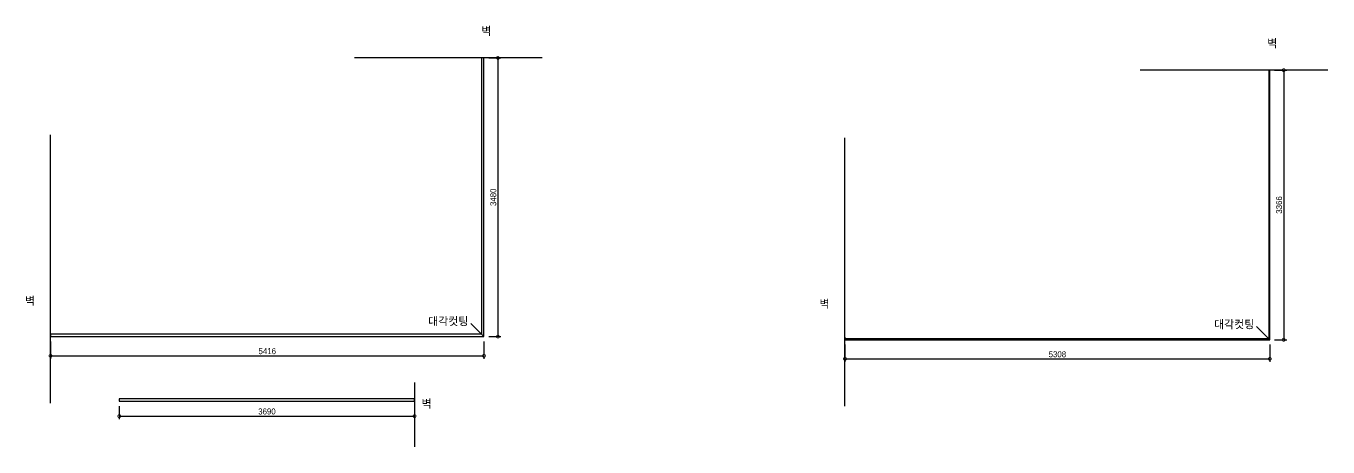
# Model space of a CAD drawing. Header units: millimetres. Extents: x 144680 to 236290, y -190947 to -149396.
# Drawn here: x 220022 to 236290, y -187638 to -182382 of the extents above; entities that cross this region are included whole.
import ezdxf

# ---------------------------------------------------------------- set-up
doc = ezdxf.new("R2010")
doc.units = ezdxf.units.MM
doc.header["$LTSCALE"] = 100
for name, color, linetype in [('3.기호.계단선', 30, 'Continuous'), ('CEIL-LIGHT', 7, 'Continuous'), ('FORM(YOURNAME)-11', 1, 'Continuous'), ('wal', 3, 'Continuous'), ('win', 4, 'Continuous')]:
    doc.layers.add(name, color=color, linetype=linetype)
doc.styles.add('스타일1', font='HY울릉도M.TTF')
doc.styles.add('코레일둥고', font='Korail_Round_Gothic_Medium.ttf')
doc.dimstyles.new('30', dxfattribs={"dimscale": 30, "dimtxt": 2.5, "dimasz": 2.5, "dimexe": 1.25, "dimexo": 2, "dimtad": 1, "dimdec": 0, "dimtxsty": '스타일1', "dimblk": 'DOTSMALL', "dimcen": 2.5, "dimclrd": 1, "dimclre": 1, "dimclrt": 2, "dimadec": 0, "dimazin": 0, "dimtfac": 1, "dimtix": 1, "dimtmove": 0, "dimatfit": 3, "dimldrblk": 'DOTSMALL', "dimfxl": 1.25, "dimarcsym": 0})

# ---------------------------------------------------------------- blocks, each defined once
blk = doc.blocks.new('_DOTSMALL')
at = {"color": 0, "linetype": 'ByBlock', "const_width": 0.5}
blk.add_lwpolyline([(-0.0625, 0, 1), (0.0625, 0, 1)], format="xyb", close=True, dxfattribs=at)
blk = doc.blocks.new('*D235')
at = {"layer": 'Defpoints', "color": 0, "ltscale": 10, "transparency": 16777216}
for p in [(220328, -186260), (225744, -186260), (225744, -186500)]:
    blk.add_point(p, dxfattribs=at)
at = {"layer": 'FORM(YOURNAME)-11', "color": 1, "lineweight": -2, "ltscale": 10, "transparency": 16777216}
for p, q in [((220328, -186320), (220328, -186537)), ((225744, -186320), (225744, -186537)), ((220328, -186500), (225744, -186500))]:
    blk.add_line(p, q, dxfattribs=at)
at = {"layer": 'FORM(YOURNAME)-11', "color": 1, "lineweight": -2, "ltscale": 10, "transparency": 16777216, "xscale": 75, "yscale": 75, "zscale": 75, "rotation": 180}
blk.add_blockref('_DOTSMALL', (220328, -186500), dxfattribs=at)
at = {"layer": 'FORM(YOURNAME)-11', "color": 1, "lineweight": -2, "ltscale": 10, "transparency": 16777216, "xscale": 75, "yscale": 75, "zscale": 75}
blk.add_blockref('_DOTSMALL', (225744, -186500), dxfattribs=at)
at = {"layer": 'FORM(YOURNAME)-11', "color": 2, "ltscale": 10, "transparency": 16777216, "insert": (223036, -186442), "char_height": 75, "attachment_point": 5, "style": '스타일1'}
blk.add_mtext('5416', dxfattribs=at)
blk = doc.blocks.new('*D236')
at = {"layer": 'Defpoints', "color": 0, "ltscale": 10, "transparency": 16777216}
for p in [(225744, -182780), (225744, -186260), (225918, -186260)]:
    blk.add_point(p, dxfattribs=at)
at = {"layer": 'FORM(YOURNAME)-11', "color": 1, "lineweight": -2, "ltscale": 10, "transparency": 16777216}
for p, q in [((225804, -182780), (225955, -182780)), ((225918, -182780), (225918, -186260)), ((225804, -186260), (225955, -186260))]:
    blk.add_line(p, q, dxfattribs=at)
at = {"layer": 'FORM(YOURNAME)-11', "color": 1, "lineweight": -2, "ltscale": 10, "transparency": 16777216, "xscale": 75, "yscale": 75, "zscale": 75}
for p, rotation in [((225918, -182780), 90), ((225918, -186260), 270)]:
    blk.add_blockref('_DOTSMALL', p, dxfattribs=dict(at, rotation=rotation))
at = {"layer": 'FORM(YOURNAME)-11', "color": 2, "ltscale": 10, "transparency": 16777216, "insert": (225860, -184520), "char_height": 75, "attachment_point": 5, "rotation": 90, "style": '스타일1'}
blk.add_mtext('3480', dxfattribs=at)
blk = doc.blocks.new('*D237')
at = {"layer": 'Defpoints', "color": 0, "ltscale": 10, "transparency": 16777216}
for p in [(221187, -187067), (224877, -187067), (224877, -187253)]:
    blk.add_point(p, dxfattribs=at)
at = {"layer": 'FORM(YOURNAME)-11', "color": 1, "lineweight": -2, "ltscale": 10, "transparency": 16777216}
for p, q in [((221187, -187127), (221187, -187290)), ((224877, -187127), (224877, -187290)), ((221187, -187253), (224877, -187253))]:
    blk.add_line(p, q, dxfattribs=at)
at = {"layer": 'FORM(YOURNAME)-11', "color": 1, "lineweight": -2, "ltscale": 10, "transparency": 16777216, "xscale": 75, "yscale": 75, "zscale": 75, "rotation": 180}
blk.add_blockref('_DOTSMALL', (221187, -187253), dxfattribs=at)
at = {"layer": 'FORM(YOURNAME)-11', "color": 1, "lineweight": -2, "ltscale": 10, "transparency": 16777216, "xscale": 75, "yscale": 75, "zscale": 75}
blk.add_blockref('_DOTSMALL', (224877, -187253), dxfattribs=at)
at = {"layer": 'FORM(YOURNAME)-11', "color": 2, "ltscale": 10, "transparency": 16777216, "insert": (223032, -187195), "char_height": 75, "attachment_point": 5, "style": '스타일1'}
blk.add_mtext('3690', dxfattribs=at)
blk = doc.blocks.new('*D241')
at = {"layer": 'Defpoints', "color": 0, "ltscale": 10, "transparency": 16777216}
for p in [(230255, -186299), (235563, -186299), (235563, -186538)]:
    blk.add_point(p, dxfattribs=at)
at = {"layer": 'FORM(YOURNAME)-11', "color": 1, "lineweight": -2, "ltscale": 10, "transparency": 16777216}
for p, q in [((230255, -186359), (230255, -186576)), ((235563, -186359), (235563, -186576)), ((230255, -186538), (235563, -186538))]:
    blk.add_line(p, q, dxfattribs=at)
at = {"layer": 'FORM(YOURNAME)-11', "color": 1, "lineweight": -2, "ltscale": 10, "transparency": 16777216, "xscale": 75, "yscale": 75, "zscale": 75, "rotation": 180}
blk.add_blockref('_DOTSMALL', (230255, -186538), dxfattribs=at)
at = {"layer": 'FORM(YOURNAME)-11', "color": 1, "lineweight": -2, "ltscale": 10, "transparency": 16777216, "xscale": 75, "yscale": 75, "zscale": 75}
blk.add_blockref('_DOTSMALL', (235563, -186538), dxfattribs=at)
at = {"layer": 'FORM(YOURNAME)-11', "color": 2, "ltscale": 10, "transparency": 16777216, "insert": (232909, -186481), "char_height": 75, "attachment_point": 5, "style": '스타일1'}
blk.add_mtext('5308', dxfattribs=at)
blk = doc.blocks.new('*D242')
at = {"layer": 'Defpoints', "color": 0, "ltscale": 10, "transparency": 16777216}
for p in [(235563, -182933), (235563, -186299), (235737, -186299)]:
    blk.add_point(p, dxfattribs=at)
at = {"layer": 'FORM(YOURNAME)-11', "color": 1, "lineweight": -2, "ltscale": 10, "transparency": 16777216}
for p, q in [((235623, -182933), (235775, -182933)), ((235737, -182933), (235737, -186299)), ((235623, -186299), (235775, -186299))]:
    blk.add_line(p, q, dxfattribs=at)
at = {"layer": 'FORM(YOURNAME)-11', "color": 1, "lineweight": -2, "ltscale": 10, "transparency": 16777216, "xscale": 75, "yscale": 75, "zscale": 75}
for p, rotation in [((235737, -182933), 90), ((235737, -186299), 270)]:
    blk.add_blockref('_DOTSMALL', p, dxfattribs=dict(at, rotation=rotation))
at = {"layer": 'FORM(YOURNAME)-11', "color": 2, "ltscale": 10, "transparency": 16777216, "insert": (235679, -184616), "char_height": 75, "attachment_point": 5, "rotation": 90, "style": '스타일1'}
blk.add_mtext('3366', dxfattribs=at)

msp = doc.modelspace()

# ---------------------------------------------------------------- linework, layer by layer
at = {"layer": '3.기호.계단선', "ltscale": 10}
for p, q in [((225743.6, -186260.4), (225711.6, -186228.4)), ((235562.8, -186299.4), (235550.8, -186287.4))]:
    msp.add_line(p, q, dxfattribs=at)
at = {"layer": 'CEIL-LIGHT', "ltscale": 10}
for p, q in [((226470.7, -182780.4), (224125.4, -182780.4)), ((236289.9, -182933.4), (233944.6, -182933.4)), ((220327.6, -187089.9), (220327.6, -183739.9)), ((230254.8, -187128.9), (230254.8, -183778.9)), ((225711.6, -186228.4), (225579, -186095.9)), ((235550.8, -186287.4), (235398.3, -186134.8)), ((224876.6, -186831.8), (224876.6, -187637.5))]:
    msp.add_line(p, q, dxfattribs=at)
at = {"layer": 'wal', "ltscale": 10}
for p, q in [((225743.6, -182780.4), (225711.6, -182780.4)), ((225711.6, -182780.4), (225711.6, -186228.4)), ((225743.6, -186260.4), (225743.6, -182780.4)), ((235562.8, -182933.4), (235530.8, -182933.4)), ((235550.8, -182933.4), (235550.8, -186287.4)), ((235562.8, -186299.4), (235562.8, -182933.4))]:
    msp.add_line(p, q, dxfattribs=at)
at = {"layer": 'win', "ltscale": 10}
for p, q in [((220327.6, -186228.4), (220327.6, -186260.4)), ((225711.6, -186228.4), (220327.6, -186228.4)), ((220327.6, -186260.4), (225743.6, -186260.4)), ((230254.8, -186267.4), (230254.8, -186299.4)), ((235550.8, -186287.4), (230254.8, -186287.4)), ((230254.8, -186299.4), (235562.8, -186299.4))]:
    msp.add_line(p, q, dxfattribs=at)
msp.add_lwpolyline([(221186.6, -187035.5), (221186.6, -187067.5), (224876.6, -187067.5), (224876.6, -187035.5), (221186.6, -187035.5)], dxfattribs=at)

# ---------------------------------------------------------------- texts
at = {"layer": 'CEIL-LIGHT', "ltscale": 10, "style": '코레일둥고'}
for s, p in [('벽', (225711.6, -182495)), ('벽', (235530.8, -182648)), ('벽', (220009.1, -185863.2)), ('벽', (229936.3, -185902.1)), ('대각컷팅', (225047.2, -186117.8)), ('대각컷팅', (234866.5, -186156.7)), ('벽', (224963.7, -187147.5))]:
    msp.add_text(s, height=100, dxfattribs=at).set_placement(p)

# ---------------------------------------------------------------- dimensions: what is measured, and where the dimension line sits
at = {"layer": 'FORM(YOURNAME)-11', "ltscale": 10}
for base, p1, p2, picture, middle in [((225917.8, -186260.4), (225743.6, -182780.4), (225743.6, -186260.4), '*D236', (225860, -184520.4)), ((235737, -186299.4), (235562.8, -182933.4), (235562.8, -186299.4), '*D242', (235679.2, -184616.4))]:
    dim = msp.add_linear_dim(base=base, p1=p1, p2=p2, angle=90, dimstyle='30', dxfattribs=at)
    dim.commit()
    dim.dimension.update_dxf_attribs({"geometry": picture, "text_midpoint": middle})
for base, p1, p2, picture, middle in [((225743.6, -186499.5), (220327.6, -186260.4), (225743.6, -186260.4), '*D235', (223035.6, -186442.4)), ((235562.8, -186538.5), (230254.8, -186299.4), (235562.8, -186299.4), '*D241', (232908.8, -186480.7)), ((224876.6, -187252.7), (221186.6, -187067.5), (224876.6, -187067.5), '*D237', (223031.6, -187194.8))]:
    dim = msp.add_linear_dim(base=base, p1=p1, p2=p2, dimstyle='30', dxfattribs=at)
    dim.commit()
    dim.dimension.update_dxf_attribs({"geometry": picture, "text_midpoint": middle})

doc.saveas('drawing.dxf')
